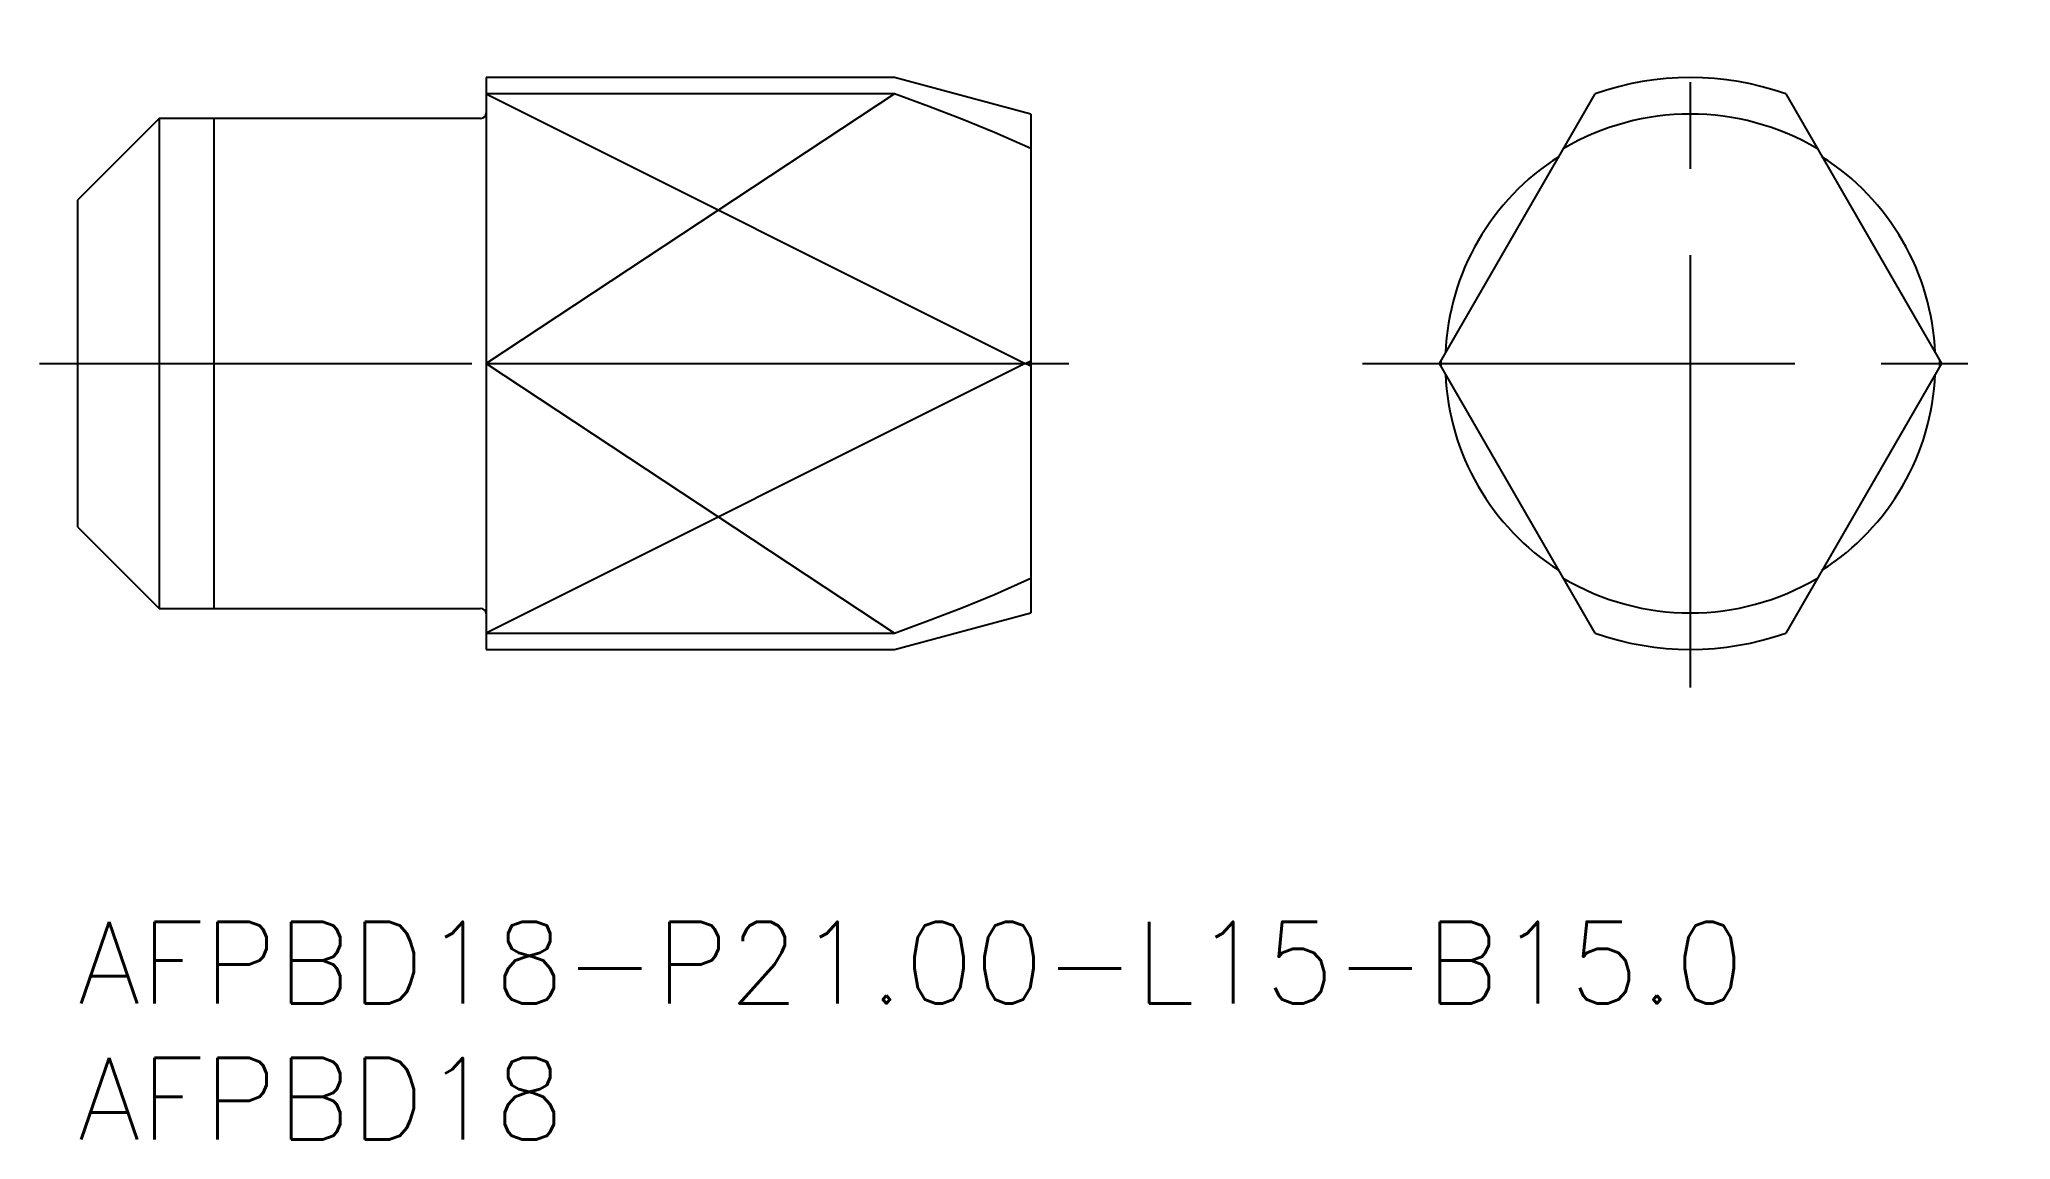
# Model space of a CAD drawing. Extents: x -1.4 to 71, y -8 to 32.4.
import ezdxf

# ---------------------------------------------------------------- set-up
doc = ezdxf.new("R2010")
doc.units = 0
doc.header["$LTSCALE"] = 0.5
doc.linetypes.add('CENTER', pattern=[50.8, 31.75, -6.35, 6.35, -6.35])
for name, color, linetype in [('MSM_CENTER', 1, 'CENTER'), ('MSM_CONTINUOUS', 7, 'CONTINUOUS'), ('MSM_NARROW', 5, 'CONTINUOUS'), ('MSM_PART_NUMBER', 7, 'CONTINUOUS')]:
    doc.layers.add(name, color=color, linetype=linetype)
doc.styles.get("Standard").update_dxf_attribs({"font": 'txt.shx', "height": 1, "bigfont": 'bigfont.shx'})

# ---------------------------------------------------------------- blocks, each defined once
blk = doc.blocks.new('*U14')
at = {"layer": 'MSM_PART_NUMBER'}
blk.add_text('AFPBD18-P21.00-L15-B15.0', height=3, dxfattribs=at).set_placement((0, -3))
blk = doc.blocks.new('*U15')
at = {"layer": 'MSM_PART_NUMBER'}
blk.add_text('AFPBD18', height=3, dxfattribs=at).set_placement((0, -8))

msp = doc.modelspace()

# ---------------------------------------------------------------- linework, layer by layer
at = {"layer": 'MSM_CENTER'}
for p, q in [((59.215, 8.601), (59.215, 32.399)), ((-1.4, 20.5), (36.4, 20.5)), ((47.173, 20.5), (70.973, 20.5))]:
    msp.add_line(p, q, dxfattribs=at)
at = {"layer": 'MSM_CONTINUOUS'}
for p, q in [((30, 31), (15, 31)), ((15, 31), (15, 10)), ((30.001, 30.399), (15, 30.399)), ((35, 29.66), (30, 31)), ((31.253, 29.941), (30.001, 30.399)), ((50, 20.5), (55.715, 30.399)), ((62.715, 30.399), (68.431, 20.5)), ((32.47, 29.473), (31.253, 29.941)), ((3, 29.5), (0, 26.5)), ((14.8, 29.5), (3, 29.5)), ((3, 29.5), (3, 11.5)), ((33.671, 28.979), (32.47, 29.473)), ((35, 28.388), (33.671, 28.979)), ((35, 29.66), (35, 11.34)), ((0, 26.5), (0, 14.5)), ((15, 20.5), (34.794, 20.5)), ((34.794, 20.5), (35, 20.597)), ((35, 20.403), (34.794, 20.5)), ((55.715, 10.601), (50, 20.5)), ((68.431, 20.5), (62.715, 10.601)), ((0, 14.5), (3, 11.5)), ((33.667, 12.019), (35, 12.612)), ((32.464, 11.525), (33.667, 12.019)), ((3, 11.5), (14.8, 11.5)), ((30, 10), (35, 11.34)), ((30.001, 10.601), (31.249, 11.057)), ((31.249, 11.057), (32.464, 11.525)), ((15, 10.601), (30.001, 10.601)), ((15, 10), (30, 10))]:
    msp.add_line(p, q, dxfattribs=at)
for centre, radius, start, end in [((59.215, 20.5), 10.5, 70.52878, 109.47122), ((14.8, 29.7), 0.2, 270, 0), ((59.215, 20.5), 9.16, 59.39622, 120.60378), ((59.215, 20.5), 9, 122.46884, 177.53116), ((59.215, 20.5), 9, 2.46884, 57.53116), ((59.215, 20.5), 9.16, 179.39622, 180.60378), ((59.215, 20.5), 9.16, 359.39622, 0.60378), ((59.215, 20.5), 9, 182.46884, 237.53116), ((59.215, 20.5), 9, 302.46884, 357.53116), ((59.215, 20.5), 9.16, 239.39622, 300.60378), ((14.8, 11.3), 0.2, 0, 90), ((59.215, 20.5), 10.5, 250.52878, 289.47122)]:
    msp.add_arc(centre, radius, start, end, dxfattribs=at)
at = {"layer": 'MSM_NARROW'}
for p, q in [((30.001, 30.399), (15, 20.5)), ((15, 30.399), (34.794, 20.5)), ((5, 29.5), (5, 11.5)), ((15, 20.5), (30.001, 10.601)), ((34.794, 20.5), (15, 10.601))]:
    msp.add_line(p, q, dxfattribs=at)

# ---------------------------------------------------------------- block references
at = {"layer": 'MSM_CONTINUOUS'}
for name in ['*U14', '*U15']:
    msp.add_blockref(name, (0, 0), dxfattribs=at)

doc.saveas('drawing.dxf')
